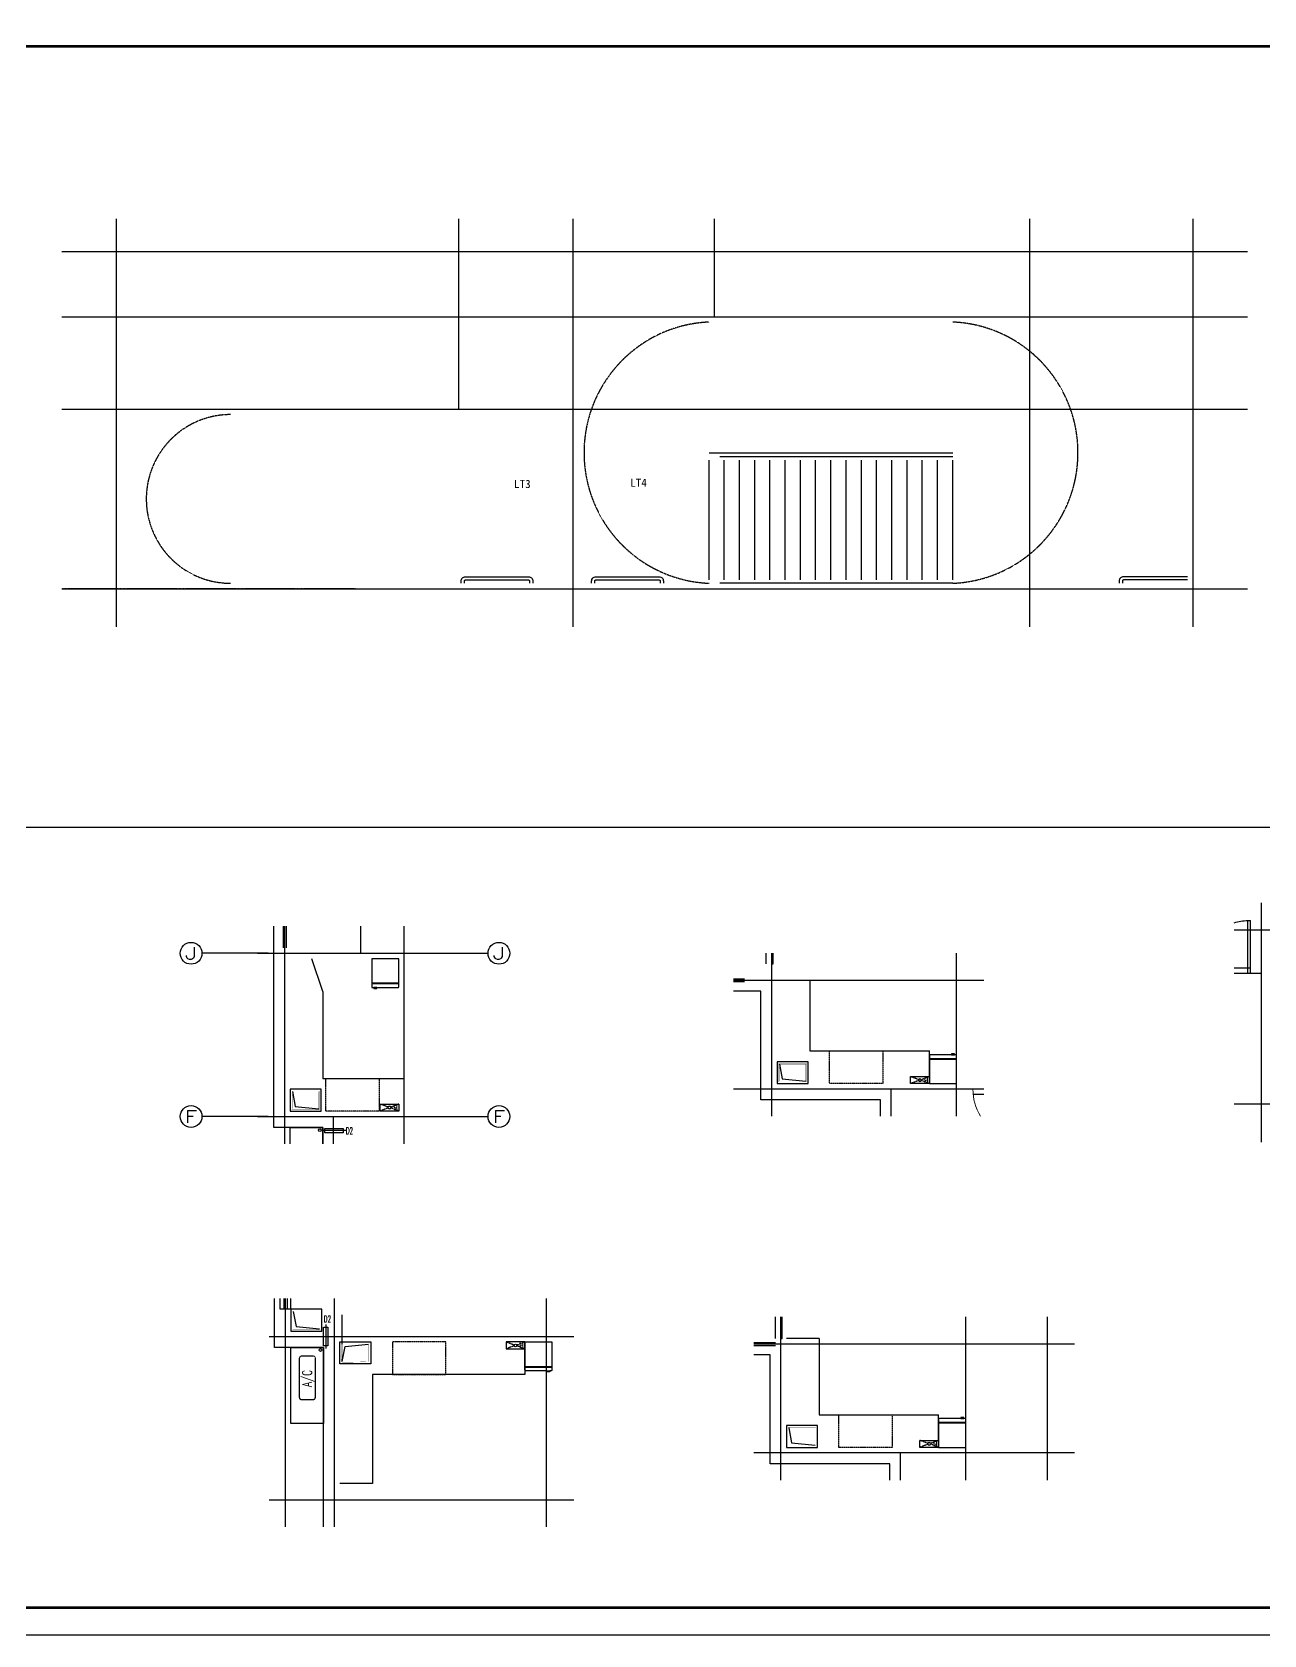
# Model space of a CAD drawing. Extents: x -737978 to 768813, y -372247 to 1140308.
# Drawn here: x 292328 to 314983, y -268610 to -239147 of the extents above; entities that cross this region are included whole.
import ezdxf
from ezdxf.enums import TextEntityAlignment as Align

# ---------------------------------------------------------------- set-up
doc = ezdxf.new("R2010")
doc.units = 0
doc.header["$LTSCALE"] = 10
doc.header["$MEASUREMENT"] = 0
for name, pattern in [('( Hidden )', [0.375, 0.25, -0.125]), ('ACAD_ISO04W100', [30.5, 24, -3, 0.5, -3]), ('DASH', [0.35, 0.25, -0.1]), ('DOTE', [2.42, 2, -0.2, 0.02, -0.2])]:
    doc.linetypes.add(name, pattern=pattern)
doc.layers.get('0').update_dxf_attribs({"linetype": 'CONTINUOUS'})
for name, color, linetype in [('0-厨卫家具', 253, 'CONTINUOUS'), ('_0', 7, 'CONTINUOUS'), ('A-ANNO-TEXT', 7, 'CONTINUOUS'), ('A-FLOR-HVAC', 4, 'CONTINUOUS'), ('A-FLOR-OTHER1-ON', 253, 'CONTINUOUS'), ('A-FLOR-OTHER2-ON', 83, 'CONTINUOUS'), ('A-FURN', 247, 'CONTINUOUS'), ('AXIS', 3, 'CONTINUOUS'), ('AXIS_TEXT', 7, 'CONTINUOUS'), ('C-B', 7, 'CONTINUOUS'), ('DIM_IDEN', 3, 'CONTINUOUS'), ('DIM_LEAD', 3, 'CONTINUOUS'), ('DOTE', 1, 'DOTE'), ('J-FURN-厨卫', 253, 'CONTINUOUS'), ('J-FURN-空调设备', 231, 'CONTINUOUS'), ('PUB_TITLE', 4, 'CONTINUOUS'), ('STAIR', 2, 'CONTINUOUS'), ('WALL', 9, 'CONTINUOUS'), ('WINDOW', 4, 'CONTINUOUS')]:
    doc.layers.add(name, color=color, linetype=linetype)
doc.styles.add('_SIMPLEX', font='SIMPLEX.shx', dxfattribs={"width": 0.7})
doc.styles.add('_TCH_AXIS', font='COMPLEX', dxfattribs={"bigfont": 'GBCBIG'})
doc.styles.add('_TCH_DIM', font='SIMPLEX.shx', dxfattribs={"width": 0.8, "bigfont": 'GBCBIG.shx'})
doc.styles.add('_TCH_DYN', font='')
doc.styles.add('_TCH_WINDOW', font='SIMPLEX.shx', dxfattribs={"width": 0.8, "height": 3.5, "bigfont": 'GBCBIG.shx'})
doc.styles.add('COMPLEX', font='COMPLEX')
doc.styles.get('_TCH_DYN').set_extended_font_data('SimSun')

# ---------------------------------------------------------------- blocks, each defined once
blk = doc.blocks.new('A$C3F1816BB')
at = {"layer": 'J-FURN-厨卫', "elevation": 0}
blk.add_lwpolyline([(400, 0), (0, 0), (0, 570), (400, 570)], close=True, dxfattribs=at)
blk.add_lwpolyline([(400, 0), (0, 0), (0, 570), (400, 570)], close=True, dxfattribs=at)
at = {"layer": 'J-FURN-厨卫', "const_width": 3, "elevation": 0}
for points in [[(370, 30), (30, 30), (30, 540), (370, 540)], [(357, 43), (43, 43), (43, 527), (357, 527)]]:
    blk.add_lwpolyline(points, close=True, dxfattribs=at)
at = {"layer": 'J-FURN-厨卫', "elevation": 0}
blk.add_lwpolyline([(357, 43), (85, 94), (43, 527)], dxfattribs=at)
blk = doc.blocks.new('bingx')
at = {"layer": 'J-FURN-厨卫'}
for p, q in [((33935, 58839), (33435, 58839)), ((33435, 58839), (33435, 58323)), ((33935, 58323), (33935, 58839)), ((33935, 58387), (33435, 58387)), ((33935, 58377), (33435, 58377)), ((33451, 58308), (33473, 58308)), ((33527, 58308), (33473, 58308)), ((33473, 58308), (33473, 58289)), ((33473, 58289), (33527, 58289)), ((33527, 58308), (33919, 58308)), ((33527, 58289), (33527, 58308))]:
    blk.add_line(p, q, dxfattribs=at)
for centre, start_param, end_param in [((33451, 58323), 3.141593, 4.712389), ((33919, 58323), 4.712389, 6.283185)]:
    blk.add_ellipse(centre, major_axis=(16.1, 0), ratio=0.913255, start_param=start_param, end_param=end_param, dxfattribs=at)
blk = doc.blocks.new('A$C717A0C48')
at = {"layer": '0-厨卫家具', "linetype": '( Hidden )', "ltscale": 0.3}
for p, q in [((56, 196), (0, 345)), ((70, 197), (128, 345)), ((0, 0), (58, 148)), ((128, 0), (68, 148))]:
    blk.add_line(p, q, dxfattribs=at)
at = {"layer": '0-厨卫家具'}
for p, q in [((128, 345), (0, 345)), ((0, 0), (128, 0))]:
    blk.add_line(p, q, dxfattribs=at)
blk.add_lwpolyline([(0, 0), (128, 0), (128, 345), (0, 345)], close=True, dxfattribs=at)
blk.add_circle((64, 173), 25, dxfattribs=at)
at = {"layer": '0-厨卫家具', "style": '_TCH_DIM', "oblique": 360, "width": 0.705882}
blk.add_text('R', height=100, rotation=90, dxfattribs=at).set_placement((119, 23))
blk = doc.blocks.new('A$C0CF77FE4')
at = {"layer": 'A-FLOR-OTHER2-ON', "linetype": 'ACAD_ISO04W100', "ltscale": 5}
blk.add_line((40, 440), (40, 0), dxfattribs=at)
at = {"layer": 'A-FLOR-OTHER2-ON', "linetype": 'DASH', "ltscale": 0.1}
blk.add_lwpolyline([(0, 390), (80, 390), (80, 50), (0, 50)], close=True, dxfattribs=at)
blk = doc.blocks.new('KTWJ1')
at = {"layer": 'A-FLOR-HVAC', "linetype": '( Hidden )', "ltscale": 0.3}
blk.add_lwpolyline([(152982, -14209, 0.414214), (153032, -14259), (153732, -14259, 0.414214), (153782, -14209), (153782, -14009, 0.414214), (153732, -13959), (153032, -13959, 0.414214), (152982, -14009)], format="xyb", close=True, dxfattribs=at)
at = {"layer": 'A-FLOR-HVAC', "color": 0, "style": '_TCH_WINDOW', "width": 0.705882}
blk.add_text('A/C', height=170, dxfattribs=at).set_placement((153214, -14188))
blk = doc.blocks.new('_AXISO')
blk.add_circle((0, 0), 0.5)
at = {"layer": 'AXIS_TEXT', "style": 'COMPLEX', "width": 1.041667}
blk.add_attdef('A', text='', height=0.56, dxfattribs=at).set_placement((-0.25, -0.28), (0.25, -0.28), align=Align.FIT)

msp = doc.modelspace()

# ---------------------------------------------------------------- linework, layer by layer
at = {"color": 0, "linetype": 'Continuous', "extrusion": (0, 0, -1)}
for p, q in [((305930.2, -256075.9), (305930.2, -256275.8)), ((305930.2, -256275.8), (305955.2, -256275.8)), ((305955.2, -256275.8), (305955.2, -256075.9)), ((306100.1, -262761.6), (306100.1, -263161.6)), ((306125.1, -263161.6), (306125.1, -262761.6)), ((306100.1, -263161.6), (306125.1, -263161.6))]:
    msp.add_line(p, q, dxfattribs=at)
at = {"extrusion": (0, 0, -1)}
for p, q in [((314735, -256452.9), (314685, -256452.9)), ((296889.4, -262624), (296889.4, -262424.1)), ((296956, -262424.1), (296956, -262624)), ((297022.7, -262424.1), (297022.7, -262624)), ((297089.4, -262624), (297089.4, -262424.1)), ((297089.4, -262624), (296889.4, -262624))]:
    msp.add_line(p, q, dxfattribs=at)
at = {"lineweight": 13, "extrusion": (0, 0, -1)}
msp.add_arc((-310605.2, -258575.9), 975, 329.14811, 360, dxfattribs=at)
at = {"layer": '0-厨卫家具', "linetype": 'DASH', "ltscale": 0.3}
for points in [[(306994.1, -258475.8), (306994.1, -257875.8), (307974.1, -257875.8), (307974.1, -258475.8)], [(297731.3, -258980.6), (297731.3, -258380.6), (298711.3, -258380.6), (298711.3, -258980.6)], [(298959.4, -263224.1), (298959.4, -263824.1), (299939.4, -263824.1), (299939.4, -263224.1)], [(307164, -265161.5), (307164, -264561.5), (308144, -264561.5), (308144, -265161.5)]]:
    msp.add_lwpolyline(points, close=True, dxfattribs=at)
at = {"layer": '_0'}
for points in [[(301389.4, -263224.1), (301389.4, -263824.1)], [(301389.4, -263824.1), (298589.4, -263824.1), (298589.4, -265824.1)], [(298589.4, -265824.1), (297989.4, -265824.1)]]:
    msp.add_lwpolyline(points, dxfattribs=at)
at = {"layer": 'A-FLOR-HVAC'}
for centre in [(297619.2, -259329.3), (297634.5, -263372.7)]:
    msp.add_circle(centre, 25, dxfattribs=at)
at = {"layer": 'A-FLOR-OTHER1-ON'}
for points in [[(297674, -259580.7), (297674, -259280.7), (296774, -259280.7), (296774, -255580.7)], [(307930.2, -259075.9), (307930.2, -258775.9), (305730.2, -258775.9), (305730.2, -256775.9), (305230.2, -256775.9)], [(297689.4, -266624.1), (297689.4, -263324.1), (296789.4, -263324.1), (296789.4, -262424.1)], [(305900.1, -263461.6), (305600.1, -263461.6)], [(308100.1, -265761.8), (308100.1, -265461.6), (305900.1, -265461.6), (305900.1, -263461.6)]]:
    msp.add_lwpolyline(points, dxfattribs=at)
at = {"layer": 'A-FURN'}
for points in [[(296949, -255580.7), (296949, -255980.7)], [(296999, -255580.7), (296999, -255980.7)], [(305230.2, -256550.9), (305431.4, -256550.9)], [(305230.2, -256600.9), (305431.4, -256600.9)], [(305600.1, -263236.6), (306000.1, -263236.6)], [(305600.1, -263286.6), (306000.1, -263286.6)]]:
    msp.add_lwpolyline(points, dxfattribs=at)
at = {"layer": 'AXIS'}
for p, q in [((296671, -256080.7), (295451.8, -256080.7)), ((299495, -256080.7), (300714.1, -256080.7)), ((296671, -259080.7), (295451.8, -259080.7)), ((299495, -259080.7), (300714.1, -259080.7))]:
    msp.add_line(p, q, dxfattribs=at)
at = {"layer": 'C-B', "color": 8, "linetype": 'DASH'}
msp.add_lwpolyline([(298278.5, -249378.6), (292878.7, -249378.6)], dxfattribs=at)
for centre, radius, start, end in [((304880.6, -246878.6), 2402.1, 92.38594, 267.61406), ((309160.6, -246878.6), 2402.1, 272.38594, 87.61406), ((295978.6, -247728.6), 1550, 89.99903, 270.001)]:
    msp.add_arc(centre, radius, start, end, dxfattribs=at)
at = {"layer": 'DIM_IDEN'}
msp.add_lwpolyline([(298032.4, -263267.2), (298032.3, -262728.1)], dxfattribs=at)
at = {"layer": 'DOTE'}
for p, q in [((293878.7, -250078.6), (293878.7, -242578.6)), ((300178.7, -246078.6), (300178.7, -242578.6)), ((302278.7, -250078.6), (302278.7, -242578.6)), ((304878.7, -244378.6), (304878.7, -242578.6)), ((310678.7, -250078.6), (310678.7, -242578.6)), ((313678.7, -250078.6), (313678.7, -242578.6)), ((292878.7, -243178.6), (314678.7, -243178.6)), ((292878.7, -244378.6), (314678.7, -244378.6)), ((292878.7, -246078.6), (314678.7, -246078.6)), ((292878.7, -249378.6), (314678.7, -249378.6)), ((314935, -259552.9), (314935, -255152.9)), ((296974, -259580.7), (296974, -255580.7)), ((298374, -256080.7), (298374, -255580.7)), ((299174, -259580.7), (299174, -255580.7)), ((317334, -255652.9), (314434, -255652.9)), ((296474, -256080.7), (299674, -256080.7)), ((305930.2, -259075.9), (305930.2, -256075.9)), ((309330.2, -259075.9), (309330.2, -256075.9)), ((305230.2, -256575.9), (309830.2, -256575.9)), ((314935, -256452.9), (314434, -256452.9)), ((309830.2, -258575.9), (305230.2, -258575.9)), ((308130.2, -259075.9), (308130.2, -258575.9)), ((317334, -258852.9), (314434, -258852.9)), ((296474, -259080.7), (299674, -259080.7)), ((296989.4, -266624.1), (296989.4, -262424.1)), ((297889.4, -266624.1), (297889.4, -262424.1)), ((301789.4, -266624.1), (301789.4, -262424.1)), ((306100.1, -265761.8), (306100.1, -262761.6)), ((309500.1, -265761.8), (309500.1, -262761.6)), ((296689.4, -263124.1), (302289.4, -263124.1)), ((305600.1, -263261.6), (311500.1, -263261.6)), ((311500.1, -265261.6), (305600.1, -265261.6)), ((308300.1, -265761.8), (308300.1, -265261.6)), ((296689.4, -266124.1), (302289.4, -266124.1))]:
    msp.add_line(p, q, dxfattribs=at)
for points in [[(304780.6, -246878.6), (309258.7, -246878.6)], [(297874, -259580.7), (297874, -259080.7)], [(311000.1, -265761.8), (311000.1, -262761.6)]]:
    msp.add_lwpolyline(points, dxfattribs=at)
at = {"layer": 'J-FURN-厨卫'}
for points in [[(297674, -256780.7), (297474, -256180.7)], [(306630.6, -256575.8), (306630.6, -257875.8), (308829.4, -257875.8)], [(297674, -256780.7), (297674, -258380.6), (299174, -258380.6)], [(308830.2, -258475.8), (308830.2, -257875.8)], [(306800.1, -263161.5), (306201.3, -263161.5)], [(306800.1, -263161.5), (306800.1, -264561.5), (309000.1, -264561.5)], [(309000.1, -265161.5), (309000.1, -264561.5)]]:
    msp.add_lwpolyline(points, dxfattribs=at)
at = {"layer": 'J-FURN-空调设备', "linetype": 'ByBlock'}
msp.add_lwpolyline([(297074, -259580.7), (297074, -259280.7), (297674, -259280.7), (297674, -259580.7)], dxfattribs=at)
msp.add_lwpolyline([(297689.4, -263324.1), (297689.4, -264724.1), (297089.3, -264724.1), (297089.3, -263324.1)], close=True, dxfattribs=at)
at = {"layer": 'PUB_TITLE'}
msp.add_lwpolyline([(263674.9, -268609.7), (326724.9, -268609.7), (326724.9, -238909.7), (263674.9, -238909.7)], close=True, dxfattribs=at)
at = {"layer": 'PUB_TITLE', "const_width": 50}
msp.add_lwpolyline([(264924.9, -268109.7), (326224.9, -268109.7), (326224.9, -239409.7), (264924.9, -239409.7)], close=True, dxfattribs=at)
at = {"layer": 'PUB_TITLE'}
msp.add_lwpolyline([(264924.9, -253759.7), (321924.4, -253759.7)], dxfattribs=at)
at = {"layer": 'STAIR'}
for p, q in [((304778.7, -249218.6), (304778.7, -247013.6)), ((309258.7, -246953.6), (304978.7, -246953.6)), ((305058.7, -249218.6), (305058.7, -247013.6)), ((305338.7, -249218.6), (305338.7, -247013.6)), ((305618.7, -249218.6), (305618.7, -247013.6)), ((305898.7, -249218.6), (305898.7, -247013.6)), ((306178.7, -249218.6), (306178.7, -247013.6)), ((306458.7, -249218.6), (306458.7, -247013.6)), ((306738.7, -249218.6), (306738.7, -247013.6)), ((307018.7, -249218.6), (307018.7, -247013.6)), ((307298.7, -249218.6), (307298.7, -247013.6)), ((307578.7, -249218.6), (307578.7, -247013.6)), ((307858.7, -249218.6), (307858.7, -247013.6)), ((308138.7, -249218.6), (308138.7, -247013.6)), ((308418.7, -249218.6), (308418.7, -247013.6)), ((308698.7, -249218.6), (308698.7, -247013.6)), ((308978.7, -249218.6), (308978.7, -247013.6)), ((309258.7, -249218.6), (309258.7, -247013.6)), ((309199.8, -249278.6), (304978.7, -249278.6)), ((309258.7, -249278.6), (309199.8, -249278.6))]:
    msp.add_line(p, q, dxfattribs=at)
for points in [[(300218.7, -249278.6), (300218.7, -249238.6, -0.4142136), (300298.7, -249158.6), (301458.7, -249158.6, -0.4142136), (301538.7, -249238.6), (301538.7, -249278.6)], [(300278.7, -249278.6), (300278.7, -249238.6, -0.4142136), (300298.7, -249218.6), (301458.7, -249218.6, -0.4142136), (301478.7, -249238.6), (301478.7, -249278.6)], [(302618.7, -249278.6), (302618.7, -249238.6, -0.4142136), (302698.7, -249158.6), (303858.7, -249158.6, -0.4142136), (303938.7, -249238.6), (303938.7, -249278.6)], [(302678.7, -249278.6), (302678.7, -249238.6, -0.4142136), (302698.7, -249218.6), (303858.7, -249218.6, -0.4142136), (303878.7, -249238.6), (303878.7, -249278.6)], [(313578.7, -249158.6), (312398.7, -249158.6, 0.4142136), (312318.7, -249238.6), (312318.7, -249278.6)], [(313578.7, -249218.6), (312398.7, -249218.6, 0.4142136), (312378.7, -249238.6), (312378.7, -249278.6)]]:
    msp.add_lwpolyline(points, format="xyb", dxfattribs=at)
at = {"layer": 'WINDOW', "extrusion": (0, 0, -1)}
for p, q in [((314685, -255477.9), (314735, -255477.9)), ((314685, -256452.9), (314685, -255477.9)), ((314735, -256452.9), (314735, -255477.9))]:
    msp.add_line(p, q, dxfattribs=at)
at = {"layer": 'WINDOW'}
for p, q in [((305830.2, -256275.8), (305830.2, -256075.9)), ((314735, -256352.9), (314435, -256352.9)), ((309830.2, -258675.9), (309630.2, -258675.9)), ((306000.1, -263161.6), (306000.1, -262761.6))]:
    msp.add_line(p, q, dxfattribs=at)
at = {"layer": 'WINDOW', "extrusion": (0, 0, -1)}
msp.add_arc((-314710, -256452.9), 975, 73.61733, 88.53072, dxfattribs=at)

# ---------------------------------------------------------------- block references
at = {"layer": '0-厨卫家具', "xscale": -1, "rotation": 90}
for p in [(308830.2, -258347.8), (299074, -258852.6), (309000.1, -265033.5)]:
    msp.add_blockref('A$C717A0C48', p, dxfattribs=at)
at = {"layer": '0-厨卫家具', "rotation": 90}
msp.add_blockref('A$C717A0C48', (301389.4, -263352.1), dxfattribs=at)
at = {"layer": 'A-FLOR-HVAC', "rotation": 90}
msp.add_blockref('KTWJ1', (283282.5, -417266.6), dxfattribs=at)
at = {"layer": 'A-FLOR-OTHER2-ON', "linetype": 'DASH', "rotation": 270}
msp.add_blockref('A$C0CF77FE4', (297661.8, -259298.6), dxfattribs=at)
at = {"layer": 'A-FLOR-OTHER2-ON', "linetype": 'DASH'}
msp.add_blockref('A$C0CF77FE4', (297689.9, -263343), dxfattribs=at)
at = {"layer": 'AXIS'}
ref = msp.add_blockref('_AXISO', (295251.8, -256080.7), dxfattribs=dict(at, xscale=400, yscale=400, zscale=400))
ref.add_attrib('A', 'J', dxfattribs={"layer": 'AXIS_TEXT', "height": 226.3, "style": '_TCH_AXIS', "width": 1.909091}).set_placement((295138.7, -256193.9), (295365, -256193.9), align=Align.FIT)
ref = msp.add_blockref('_AXISO', (300914.1, -256080.7), dxfattribs=dict(at, xscale=400, yscale=400, zscale=400))
ref.add_attrib('A', 'J', dxfattribs={"layer": 'AXIS_TEXT', "height": 226.3, "style": '_TCH_AXIS', "width": 1.909091}).set_placement((300801, -256193.9), (301027.3, -256193.9), align=Align.FIT)
ref = msp.add_blockref('_AXISO', (295251.8, -259080.7), dxfattribs=dict(at, xscale=400, yscale=400, zscale=400))
ref.add_attrib('A', 'F', dxfattribs={"layer": 'AXIS_TEXT', "height": 226.3, "style": '_TCH_AXIS', "width": 1.3125}).set_placement((295138.7, -259193.9), (295365, -259193.9), align=Align.FIT)
ref = msp.add_blockref('_AXISO', (300914.1, -259080.7), dxfattribs=dict(at, xscale=400, yscale=400, zscale=400))
ref.add_attrib('A', 'F', dxfattribs={"layer": 'AXIS_TEXT', "height": 226.3, "style": '_TCH_AXIS', "width": 1.3125}).set_placement((300801, -259193.9), (301027.3, -259193.9), align=Align.FIT)
at = {"layer": 'J-FURN-厨卫'}
msp.add_blockref('bingx', (265139.2, -315019.2), dxfattribs=at)
at = {"layer": 'J-FURN-厨卫', "rotation": 180}
for p in [(342765.1, -199637.3), (342935, -206323)]:
    msp.add_blockref('bingx', p, dxfattribs=at)
at = {"layer": 'J-FURN-厨卫', "xscale": -1}
msp.add_blockref('bingx', (335324.3, -322062.8), dxfattribs=at)
at = {"layer": 'WALL', "xscale": -1, "rotation": 270}
for p in [(306030.2, -258475.8), (297074, -258980.6, 0), (297089.4, -263024, 0), (306200.1, -265161.5)]:
    msp.add_blockref('A$C3F1816BB', p, dxfattribs=at)
at = {"layer": 'WALL', "rotation": 269.9999999997671}
msp.add_blockref('A$C3F1816BB', (297989.4, -263224.2, 0), dxfattribs=at)

# ---------------------------------------------------------------- texts
at = {"layer": 'A-ANNO-TEXT', "linetype": 'DASH', "style": '_SIMPLEX', "width": 0.5}
for p in [(298100.3, -259402), (297695.2, -262861.5)]:
    msp.add_text('D2', height=120, dxfattribs=at).set_placement(p)
at = {"layer": 'DIM_LEAD', "color": 0, "linetype": 'Continuous', "style": '_TCH_DYN'}
for s, p in [('LT3', (301191.7, -247528.3)), ('LT4', (303328, -247505.8))]:
    msp.add_text(s, height=150, dxfattribs=at).set_placement(p)

doc.saveas('drawing.dxf')
